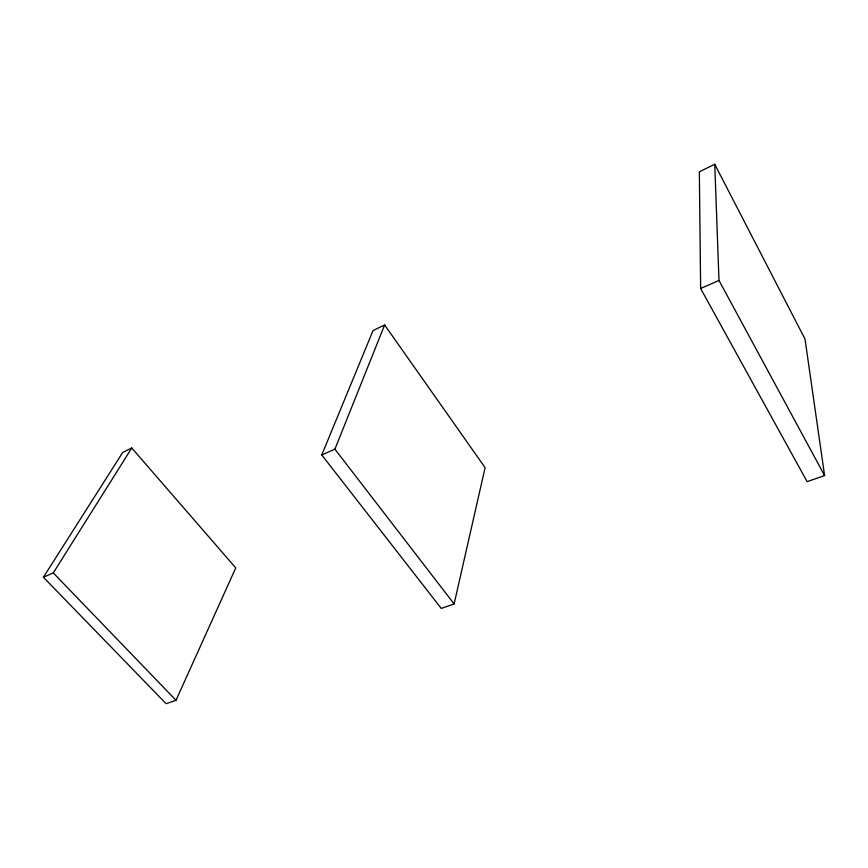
<?xml version="1.0" encoding="UTF-8"?>
<svg xmlns="http://www.w3.org/2000/svg" width="868" height="868" viewBox="0 0 868 868"><rect width="100%" height="100%" fill="white"/><g stroke="black" fill="none" stroke-linecap="round" stroke-linejoin="round"><path stroke-width="1.3" d="M454.116 603.954L485.114 467.657L384.632 324.947L373.034 330.589L321.757 454.951L441.248 608.414L454.116 603.954L334.907 449.179L384.632 324.947M176.009 700.302L235.76 567.889L131.773 448.018L122.713 452.423L43.4 577.242L166.135 703.72L176.009 700.302L53.284 572.902L43.4 577.242M53.284 572.902L131.773 448.018M714.755 164.28L699.348 171.777L700.628 288.501L807.121 481.642L824.6 475.588L805.005 339.062L714.755 164.28L718.986 280.44L824.6 475.588M321.757 454.951L334.907 449.179M700.628 288.501L718.986 280.44"/></g></svg>
